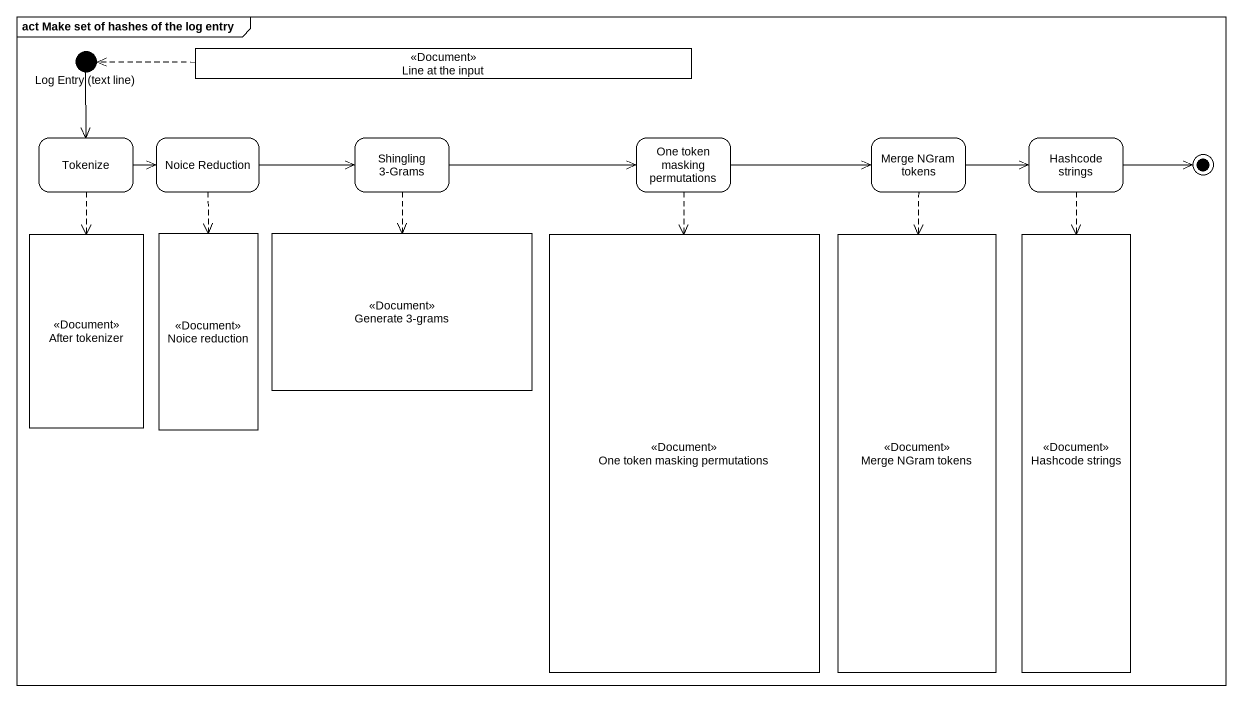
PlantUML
@startuml
mainframe act Make set of hashes of the log entry
hide empty description
state "Line at the input" as Line_at_the_input <<Document>>
state "Log Entry (text line)" as Log_Entry_text_line <<start>>
state Tokenize
state "Noice Reduction" as Noice_Reduction
state "Shingling 3-Grams" as Shingling_3_Grams
state "One token masking permutations" as One_token_masking
state "Merge NGram tokens" as Merge_NGram_tokens
state "Hashcode strings" as Hashcode_strings
state "After tokenizer" as After_tokenizer <<Document>>
state "Noice reduction" as Noice_reduction <<Document>>
state "Generate 3-grams" as Generate_3_grams <<Document>>
state "One token masking permutations" as One_token_masking_2 <<Document>>
state "Merge NGram tokens" as Merge_NGram_tokens_2 <<Document>>
state "Hashcode strings" as Hashcode_strings_2 <<Document>>
Line_at_the_input -left[dashed]-> Log_Entry_text_line
Log_Entry_text_line --> Tokenize
Tokenize -right-> Noice_Reduction
Tokenize -[dashed]-> After_tokenizer
Noice_Reduction -right-> Shingling_3_Grams
Noice_Reduction -[dashed]-> Noice_reduction
Shingling_3_Grams -right-> One_token_masking
Shingling_3_Grams -[dashed]-> Generate_3_grams
One_token_masking -right-> Merge_NGram_tokens
One_token_masking -[dashed]-> One_token_masking_2
Merge_NGram_tokens -right-> Hashcode_strings
Merge_NGram_tokens -[dashed]-> Merge_NGram_tokens_2
Hashcode_strings -[dashed]-> Hashcode_strings_2
Hashcode_strings -right-> [*]
@enduml
